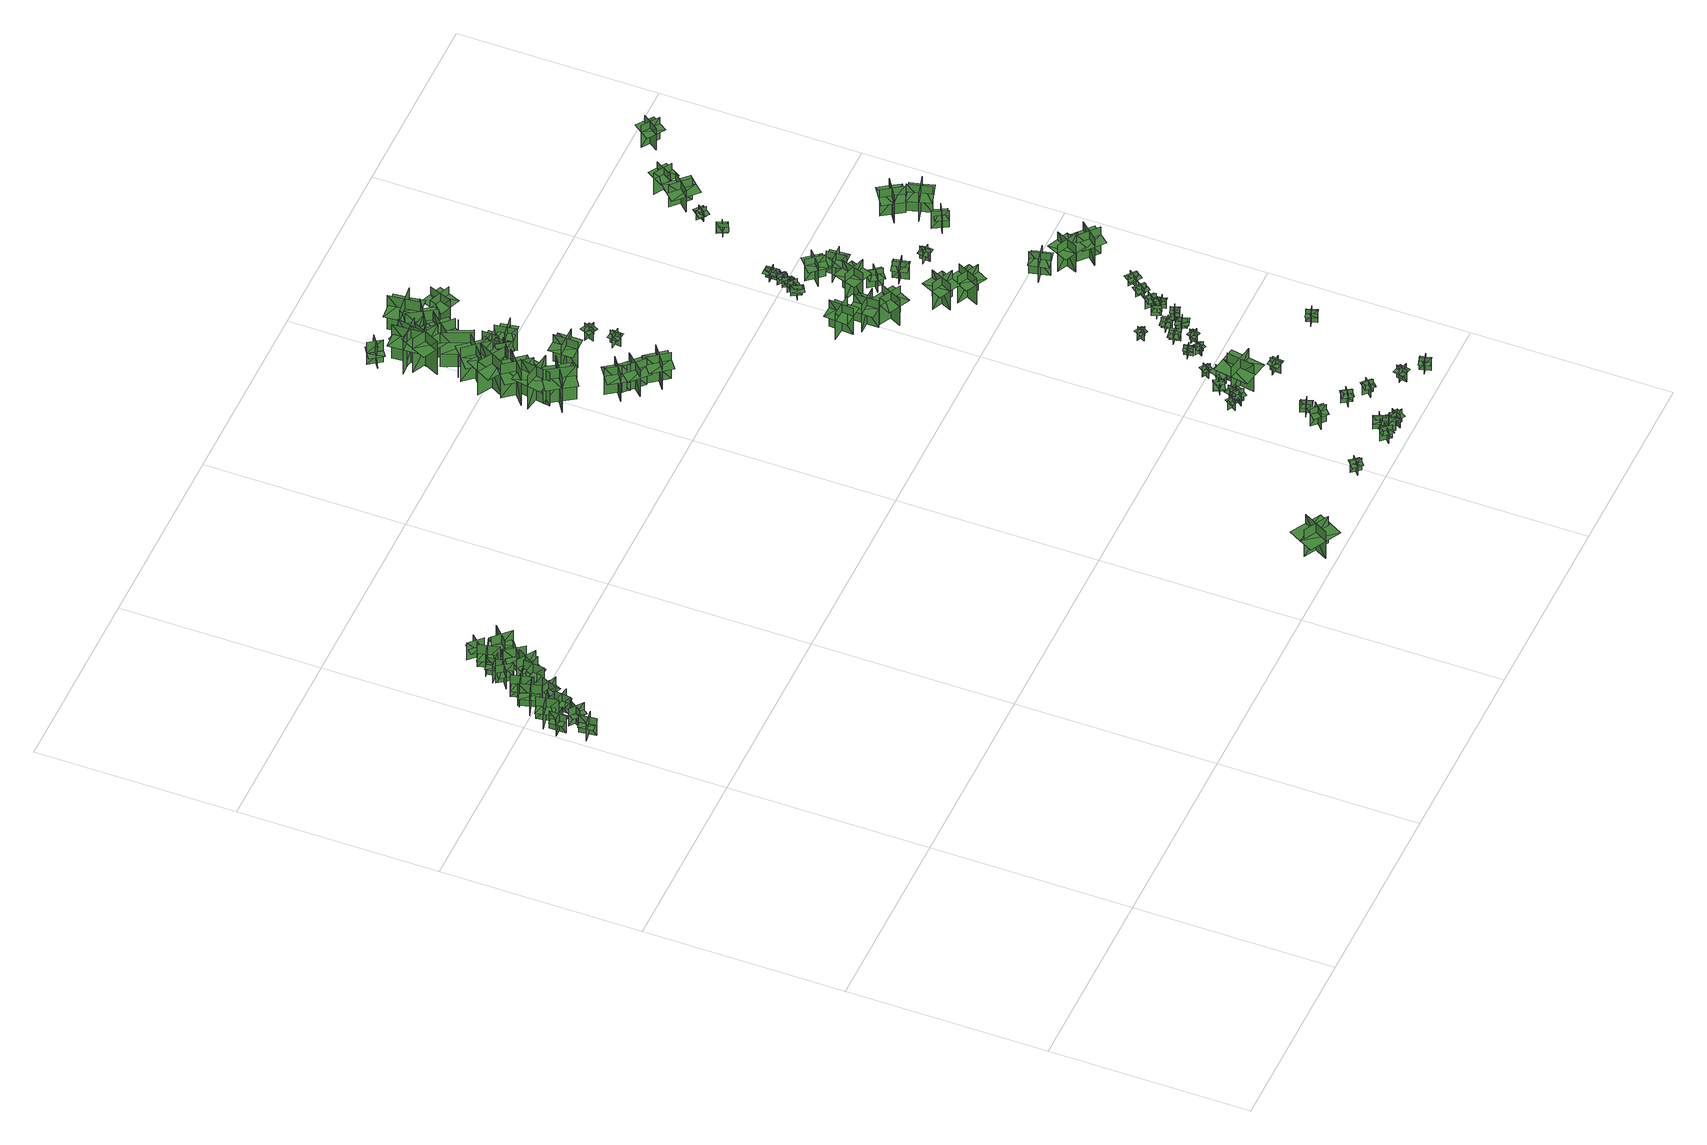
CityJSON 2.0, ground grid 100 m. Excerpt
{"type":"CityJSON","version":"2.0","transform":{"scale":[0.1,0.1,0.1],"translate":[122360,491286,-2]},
"CityObjects":{
"tree1":{"type":"SolitaryVegetationObject","geometry":[{"type":"MultiSurface","lod":"1","boundaries":[[[0,1,2]],[[0,2,3]],[[4,5,6]],[[4,6,7]],[[8,9,10]],[[8,10,11]],[[8,12,13]],[[8,13,9]]]}]},
"tree2":{"type":"SolitaryVegetationObject","geometry":[{"type":"MultiSurface","lod":"1","boundaries":[[[14,15,16]],[[14,16,17]],[[18,19,20]],[[18,20,21]],[[22,23,24]],[[22,24,25]],[[22,26,27]],[[22,27,23]]]}]},
"tree3":{"type":"SolitaryVegetationObject","geometry":[{"type":"MultiSurface","lod":"1","boundaries":[[[28,29,30]],[[28,30,31]],[[32,33,34]],[[32,34,35]],[[36,37,38]],[[36,38,39]],[[36,40,41]],[[36,41,37]]]}]},
"tree4":{"type":"SolitaryVegetationObject","geometry":[{"type":"MultiSurface","lod":"1","boundaries":[[[42,43,44]],[[42,44,45]],[[46,47,48]],[[46,48,49]],[[50,51,52]],[[50,52,53]],[[50,54,55]],[[50,55,51]]]}]},
"tree5":{"type":"SolitaryVegetationObject","geometry":[{"type":"MultiSurface","lod":"1","boundaries":[[[56,57,58]],[[56,58,59]],[[60,61,62]],[[60,62,63]],[[64,65,66]],[[64,66,67]],[[64,68,69]],[[64,69,65]]]}]},
"tree6":{"type":"SolitaryVegetationObject","geometry":[{"type":"MultiSurface","lod":"1","boundaries":[[[70,71,72]],[[70,72,73]],[[74,75,76]],[[74,76,77]],[[78,79,80]],[[78,80,81]],[[78,82,83]],[[78,83,79]]]}]},
"tree7":{"type":"SolitaryVegetationObject","geometry":[{"type":"MultiSurface","lod":"1","boundaries":[[[84,85,86]],[[84,86,87]],[[88,89,90]],[[88,90,91]],[[92,93,94]],[[92,94,95]],[[92,96,97]],[[92,97,93]]]}]},
"tree8":{"type":"SolitaryVegetationObject","geometry":[{"type":"MultiSurface","lod":"1","boundaries":[[[98,99,100]],[[98,100,101]],[[102,103,104]],[[102,104,105]],[[106,107,108]],[[106,108,109]],[[106,110,111]],[[106,111,107]]]}]},
"tree9":{"type":"SolitaryVegetationObject","geometry":[{"type":"MultiSurface","lod":"1","boundaries":[[[112,113,114]],[[112,114,115]],[[116,117,118]],[[116,118,119]],[[120,121,122]],[[120,122,123]],[[120,124,125]],[[120,125,121]]]}]},
"tree10":{"type":"SolitaryVegetationObject","geometry":[{"type":"MultiSurface","lod":"1","boundaries":[[[126,127,128]],[[126,128,129]],[[130,131,132]],[[130,132,133]],[[134,135,136]],[[134,136,137]],[[134,138,139]],[[134,139,135]]]}]},
"tree11":{"type":"SolitaryVegetationObject","geometry":[{"type":"MultiSurface","lod":"1","boundaries":[[[140,141,142]],[[140,142,143]],[[144,145,146]],[[144,146,147]],[[148,149,150]],[[148,150,151]],[[148,152,153]],[[148,153,149]]]}]},
"tree12":{"type":"SolitaryVegetationObject","geometry":[{"type":"MultiSurface","lod":"1","boundaries":[[[154,155,156]],[[154,156,157]],[[158,159,160]],[[158,160,161]],[[162,163,164]],[[162,164,165]],[[162,166,167]],[[162,167,163]]]}]},
"tree13":{"type":"SolitaryVegetationObject","geometry":[{"type":"MultiSurface","lod":"1","boundaries":[[[168,169,170]],[[168,170,171]],[[172,173,174]],[[172,174,175]],[[176,177,178]],[[176,178,179]],[[176,180,181]],[[176,181,177]]]}]},
"tree14":{"type":"SolitaryVegetationObject","geometry":[{"type":"MultiSurface","lod":"1","boundaries":[[[182,183,184]],[[182,184,185]],[[186,187,188]],[[186,188,189]],[[190,191,192]],[[190,192,193]],[[190,194,195]],[[190,195,191]]]}]},
"tree15":{"type":"SolitaryVegetationObject","geometry":[{"type":"MultiSurface","lod":"1","boundaries":[[[196,197,198]],[[196,198,199]],[[200,201,202]],[[200,202,203]],[[204,205,206]],[[204,206,207]],[[204,208,209]],[[204,209,205]]]}]},
"tree16":{"type":"SolitaryVegetationObject","geometry":[{"type":"MultiSurface","lod":"1","boundaries":[[[210,211,212]],[[210,212,213]],[[214,215,216]],[[214,216,217]],[[218,219,220]],[[218,220,221]],[[218,222,223]],[[218,223,219]]]}]},
"tree17":{"type":"SolitaryVegetationObject","geometry":[{"type":"MultiSurface","lod":"1","boundaries":[[[224,225,226]],[[224,226,227]],[[228,229,230]],[[228,230,231]],[[232,233,234]],[[232,234,235]],[[232,235,236]],[[232,236,237]]]}]},
"tree18":{"type":"SolitaryVegetationObject","geometry":[{"type":"MultiSurface","lod":"1","boundaries":[[[238,239,240]],[[238,240,241]],[[242,243,244]],[[242,244,245]],[[246,247,248]],[[246,248,249]],[[246,249,250]],[[246,250,251]]]}]},
"tree19":{"type":"SolitaryVegetationObject","geometry":[{"type":"MultiSurface","lod":"1","boundaries":[[[252,253,254]],[[252,254,255]],[[256,257,258]],[[256,258,259]],[[260,261,262]],[[260,262,263]],[[260,263,264]],[[260,264,265]]]}]},
"tree20":{"type":"SolitaryVegetationObject","geometry":[{"type":"MultiSurface","lod":"1","boundaries":[[[266,267,268]],[[266,268,269]],[[270,271,272]],[[270,272,273]],[[274,275,276]],[[274,276,277]],[[274,277,278]],[[274,278,279]]]}]},
"tree21":{"type":"SolitaryVegetationObject","geometry":[{"type":"MultiSurface","lod":"1","boundaries":[[[280,281,282]],[[280,282,283]],[[284,285,286]],[[284,286,287]],[[288,289,290]],[[288,290,291]],[[288,291,292]],[[288,292,293]]]}]},
"tree22":{"type":"SolitaryVegetationObject","geometry":[{"type":"MultiSurface","lod":"1","boundaries":[[[294,295,296]],[[294,296,297]],[[298,299,300]],[[298,300,301]],[[302,303,304]],[[302,304,305]],[[302,305,306]],[[302,306,307]]]}]},
"tree23":{"type":"SolitaryVegetationObject","geometry":[{"type":"MultiSurface","lod":"1","boundaries":[[[308,309,310]],[[308,310,311]],[[312,313,314]],[[312,314,315]],[[316,317,318]],[[316,318,319]],[[316,319,320]],[[316,320,321]]]}]},
"tree24":{"type":"SolitaryVegetationObject","geometry":[{"type":"MultiSurface","lod":"1","boundaries":[[[322,323,324]],[[322,324,325]],[[326,327,328]],[[326,328,329]],[[330,331,332]],[[330,332,333]],[[330,333,334]],[[330,334,335]]]}]},
"tree25":{"type":"SolitaryVegetationObject","geometry":[{"type":"MultiSurface","lod":"1","boundaries":[[[336,337,338]],[[336,338,339]],[[340,341,342]],[[340,342,343]],[[344,345,346]],[[344,346,347]],[[344,347,348]],[[344,348,349]]]}]},
"tree26":{"type":"SolitaryVegetationObject","geometry":[{"type":"MultiSurface","lod":"1","boundaries":[[[350,351,352]],[[350,352,353]],[[354,355,356]],[[354,356,357]],[[358,359,360]],[[358,360,361]],[[358,361,362]],[[358,362,363]]]}]},
"tree27":{"type":"SolitaryVegetationObject","geometry":[{"type":"MultiSurface","lod":"1","boundaries":[[[364,365,366]],[[364,366,367]],[[368,369,370]],[[368,370,371]],[[372,373,374]],[[372,374,375]],[[372,375,376]],[[372,376,377]]]}]},
"tree28":{"type":"SolitaryVegetationObject","geometry":[{"type":"MultiSurface","lod":"1","boundaries":[[[378,379,380]],[[378,380,381]],[[382,383,384]],[[382,384,385]],[[386,387,383]],[[386,383,382]],[[388,389,379]],[[388,379,378]],[[378,379,390]],[[378,390,391]],[[378,392,393]],[[378,393,379]]]}]},
"tree29":{"type":"SolitaryVegetationObject","geometry":[{"type":"MultiSurface","lod":"1","boundaries":[[[394,395,396]],[[394,396,397]],[[398,399,400]],[[398,400,401]],[[402,403,404]],[[402,404,405]],[[402,405,406]],[[402,406,407]]]}]},
"tree30":{"type":"SolitaryVegetationObject","geometry":[{"type":"MultiSurface","lod":"1","boundaries":[[[408,409,410]],[[408,410,411]],[[412,413,414]],[[412,414,415]],[[416,417,418]],[[416,418,419]],[[416,419,420]],[[416,420,421]]]}]},
"tree31":{"type":"SolitaryVegetationObject","geometry":[{"type":"MultiSurface","lod":"1","boundaries":[[[422,423,424]],[[422,424,425]],[[426,427,428]],[[426,428,429]],[[430,431,432]],[[430,432,433]],[[430,433,434]],[[430,434,435]]]}]},
"tree32":{"type":"SolitaryVegetationObject","geometry":[{"type":"MultiSurface","lod":"1","boundaries":[[[436,437,438]],[[436,438,439]],[[440,441,442]],[[440,442,443]],[[444,445,446]],[[444,446,447]],[[444,447,448]],[[444,448,449]]]}]},
"tree33":{"type":"SolitaryVegetationObject","geometry":[{"type":"MultiSurface","lod":"1","boundaries":[[[450,451,452]],[[450,452,453]],[[454,455,456]],[[454,456,457]],[[458,459,460]],[[458,460,461]],[[458,461,462]],[[458,462,463]]]}]},
"tree34":{"type":"SolitaryVegetationObject","geometry":[{"type":"MultiSurface","lod":"1","boundaries":[[[464,465,466]],[[464,466,467]],[[468,469,470]],[[468,470,471]],[[472,473,474]],[[472,474,475]],[[472,475,476]],[[472,476,477]]]}]},
"tree35":{"type":"SolitaryVegetationObject","geometry":[{"type":"MultiSurface","lod":"1","boundaries":[[[478,479,480]],[[478,480,481]],[[482,483,484]],[[482,484,485]],[[486,487,488]],[[486,488,489]],[[486,489,490]],[[486,490,491]]]}]},
"tree36":{"type":"SolitaryVegetationObject","geometry":[{"type":"MultiSurface","lod":"1","boundaries":[[[492,493,494]],[[492,494,495]],[[496,497,498]],[[496,498,499]],[[500,501,502]],[[500,502,503]],[[500,503,504]],[[500,504,505]]]}]},
"tree37":{"type":"SolitaryVegetationObject","geometry":[{"type":"MultiSurface","lod":"1","boundaries":[[[506,507,508]],[[506,508,509]],[[510,511,512]],[[510,512,513]],[[514,515,516]],[[514,516,517]],[[514,517,518]],[[514,518,519]]]}]},
"tree38":{"type":"SolitaryVegetationObject","geometry":[{"type":"MultiSurface","lod":"1","boundaries":[[[520,521,522]],[[520,522,523]],[[524,525,526]],[[524,526,527]],[[528,529,530]],[[528,530,531]],[[528,532,533]],[[528,533,529]]]}]},
"tree39":{"type":"SolitaryVegetationObject","geometry":[{"type":"MultiSurface","lod":"1","boundaries":[[[534,535,536]],[[534,536,537]],[[538,539,540]],[[538,540,541]],[[542,543,544]],[[542,544,545]],[[542,545,546]],[[542,546,547]]]}]},
"tree40":{"type":"SolitaryVegetationObject","geometry":[{"type":"MultiSurface","lod":"1","boundaries":[[[548,549,550]],[[548,550,551]],[[552,553,554]],[[552,554,555]],[[556,557,558]],[[556,558,559]],[[556,559,560]],[[556,560,561]]]}]},
"tree41":{"type":"SolitaryVegetationObject","geometry":[{"type":"MultiSurface","lod":"1","boundaries":[[[562,563,564]],[[562,564,565]],[[566,567,568]],[[566,568,569]],[[570,571,572]],[[570,572,573]],[[570,573,574]],[[570,574,575]]]}]},
"tree42":{"type":"SolitaryVegetationObject","geometry":[{"type":"MultiSurface","lod":"1","boundaries":[[[576,577,578]],[[576,578,579]],[[580,581,582]],[[580,582,583]],[[584,585,586]],[[584,586,587]],[[584,588,589]],[[584,589,585]]]}]},
"tree43":{"type":"SolitaryVegetationObject","geometry":[{"type":"MultiSurface","lod":"1","boundaries":[[[590,591,592]],[[590,592,593]],[[594,595,596]],[[594,596,597]],[[598,599,600]],[[598,600,601]],[[598,601,602]],[[598,602,603]]]}]},
"tree44":{"type":"SolitaryVegetationObject","geometry":[{"type":"MultiSurface","lod":"1","boundaries":[[[604,605,606]],[[604,606,607]],[[608,609,610]],[[608,610,611]],[[612,613,614]],[[612,614,615]],[[612,615,616]],[[612,616,617]]]}]},
"tree45":{"type":"SolitaryVegetationObject","geometry":[{"type":"MultiSurface","lod":"1","boundaries":[[[618,619,620]],[[618,620,621]],[[622,623,624]],[[622,624,625]],[[626,627,628]],[[626,628,629]],[[626,630,631]],[[626,631,627]]]}]},
"tree46":{"type":"SolitaryVegetationObject","geometry":[{"type":"MultiSurface","lod":"1","boundaries":[[[632,633,634]],[[632,634,635]],[[636,637,638]],[[636,638,639]],[[640,641,642]],[[640,642,643]],[[640,643,644]],[[640,644,645]]]}]},
"tree47":{"type":"SolitaryVegetationObject","geometry":[{"type":"MultiSurface","lod":"1","boundaries":[[[646,647,648]],[[646,648,649]],[[650,651,652]],[[650,652,653]],[[654,655,656]],[[654,656,657]],[[654,657,658]],[[654,658,659]]]}]},
"tree48":{"type":"SolitaryVegetationObject","geometry":[{"type":"MultiSurface","lod":"1","boundaries":[[[660,661,662]],[[660,662,663]],[[664,665,666]],[[664,666,667]],[[668,669,670]],[[668,670,671]],[[668,671,672]],[[668,672,673]]]}]},
"tree49":{"type":"SolitaryVegetationObject","geometry":[{"type":"MultiSurface","lod":"1","boundaries":[[[674,675,676]],[[674,676,677]],[[678,679,680]],[[678,680,681]],[[682,683,684]],[[682,684,685]],[[682,685,686]],[[682,686,687]]]}]},
"tree50":{"type":"SolitaryVegetationObject","geometry":[{"type":"MultiSurface","lod":"1","boundaries":[[[688,689,690]],[[688,690,691]],[[692,693,694]],[[692,694,695]],[[696,697,698]],[[696,698,699]],[[696,699,700]],[[696,700,701]]]}]},
"tree51":{"type":"SolitaryVegetationObject","geometry":[{"type":"MultiSurface","lod":"1","boundaries":[[[702,703,704]],[[702,704,705]],[[706,707,708]],[[706,708,709]],[[710,711,712]],[[710,712,713]],[[710,713,714]],[[710,714,715]]]}]},
"tree52":{"type":"SolitaryVegetationObject","geometry":[{"type":"MultiSurface","lod":"1","boundaries":[[[716,717,718]],[[716,718,719]],[[720,721,722]],[[720,722,723]],[[724,725,726]],[[724,726,727]],[[724,727,728]],[[724,728,729]]]}]},
"tree53":{"type":"SolitaryVegetationObject","geometry":[{"type":"MultiSurface","lod":"1","boundaries":[[[730,731,732]],[[730,732,733]],[[734,735,736]],[[734,736,737]],[[738,739,740]],[[738,740,741]],[[738,741,742]],[[738,742,743]]]}]},
"tree54":{"type":"SolitaryVegetationObject","geometry":[{"type":"MultiSurface","lod":"1","boundaries":[[[744,745,746]],[[744,746,747]],[[748,749,750]],[[748,750,751]],[[752,753,754]],[[752,754,755]],[[752,755,756]],[[752,756,757]]]}]},
"tree55":{"type":"SolitaryVegetationObject","geometry":[{"type":"MultiSurface","lod":"1","boundaries":[[[758,759,760]],[[758,760,761]],[[762,763,764]],[[762,764,765]],[[766,767,768]],[[766,768,769]],[[766,769,770]],[[766,770,771]]]}]},
"tree56":{"type":"SolitaryVegetationObject","geometry":[{"type":"MultiSurface","lod":"1","boundaries":[[[772,773,774]],[[772,774,775]],[[776,777,778]],[[776,778,779]],[[780,781,782]],[[780,782,783]],[[780,783,784]],[[780,784,785]]]}]},
"tree57":{"type":"SolitaryVegetationObject","geometry":[{"type":"MultiSurface","lod":"1","boundaries":[[[786,787,788]],[[786,788,789]],[[790,791,792]],[[790,792,793]],[[794,795,796]],[[794,796,797]],[[794,797,798]],[[794,798,799]]]}]},
"tree58":{"type":"SolitaryVegetationObject","geometry":[{"type":"MultiSurface","lod":"1","boundaries":[[[800,801,802]],[[800,802,803]],[[804,805,806]],[[804,806,807]],[[808,809,810]],[[808,810,811]],[[808,811,812]],[[808,812,813]]]}]},
"tree59":{"type":"SolitaryVegetationObject","geometry":[{"type":"MultiSurface","lod":"1","boundaries":[[[814,815,816]],[[814,816,817]],[[818,819,820]],[[818,820,821]],[[822,823,824]],[[822,824,825]],[[822,825,826]],[[822,826,827]]]}]},
"tree60":{"type":"SolitaryVegetationObject","geometry":[{"type":"MultiSurface","lod":"1","boundaries":[[[828,829,830]],[[828,830,831]],[[832,833,834]],[[832,834,835]],[[836,837,838]],[[836,838,839]],[[836,839,840]],[[836,840,841]]]}]},
"tree61":{"type":"SolitaryVegetationObject","geometry":[{"type":"MultiSurface","lod":"1","boundaries":[[[842,843,844]],[[842,844,845]],[[846,847,848]],[[846,848,849]],[[850,851,852]],[[850,852,853]],[[850,853,854]],[[850,854,855]]]}]},
"tree62":{"type":"SolitaryVegetationObject","geometry":[{"type":"MultiSurface","lod":"1","boundaries":[[[856,857,858]],[[856,858,859]],[[860,861,862]],[[860,862,863]],[[864,865,866]],[[864,866,867]],[[864,867,868]],[[864,868,869]]]}]},
"tree63":{"type":"SolitaryVegetationObject","geometry":[{"type":"MultiSurface","lod":"1","boundaries":[[[870,871,872]],[[870,872,873]],[[874,875,876]],[[874,876,877]],[[878,879,880]],[[878,880,881]],[[878,881,882]],[[878,882,883]]]}]},
"tree64":{"type":"SolitaryVegetationObject","geometry":[{"type":"MultiSurface","lod":"1","boundaries":[[[884,885,886]],[[884,886,887]],[[888,889,890]],[[888,890,891]],[[892,893,894]],[[892,894,895]],[[892,895,896]],[[892,896,897]]]}]},
"tree65":{"type":"SolitaryVegetationObject","geometry":[{"type":"MultiSurface","lod":"1","boundaries":[[[898,899,900]],[[898,900,901]],[[902,903,904]],[[902,904,905]],[[906,907,908]],[[906,908,909]],[[906,909,910]],[[906,910,911]]]}]},
"tree66":{"type":"SolitaryVegetationObject","geometry":[{"type":"MultiSurface","lod":"1","boundaries":[[[912,913,914]],[[912,914,915]],[[916,917,918]],[[916,918,919]],[[920,921,922]],[[920,922,923]],[[920,923,924]],[[920,924,925]]]}]},
"tree67":{"type":"SolitaryVegetationObject","geometry":[{"type":"MultiSurface","lod":"1","boundaries":[[[926,927,928]],[[926,928,929]],[[930,931,932]],[[930,932,933]],[[934,935,936]],[[934,936,937]],[[934,937,938]],[[934,938,939]]]}]},
"tree68":{"type":"SolitaryVegetationObject","geometry":[{"type":"MultiSurface","lod":"1","boundaries":[[[940,941,942]],[[940,942,943]],[[944,945,946]],[[944,946,947]],[[948,949,950]],[[948,950,951]],[[948,951,952]],[[948,952,953]]]}]},
"tree69":{"type":"SolitaryVegetationObject","geometry":[{"type":"MultiSurface","lod":"1","boundaries":[[[954,955,956]],[[954,956,957]],[[958,959,960]],[[958,960,961]],[[962,963,964]],[[962,964,965]],[[962,965,966]],[[962,966,967]]]}]},
"tree70":{"type":"SolitaryVegetationObject","geometry":[{"type":"MultiSurface","lod":"1","boundaries":[[[968,969,970]],[[968,970,971]],[[972,973,974]],[[972,974,975]],[[976,977,978]],[[976,978,979]],[[976,979,980]],[[976,980,981]]]}]},
"tree71":{"type":"SolitaryVegetationObject","geometry":[{"type":"MultiSurface","lod":"1","boundaries":[[[982,983,984]],[[982,984,985]],[[986,987,988]],[[986,988,989]],[[990,991,992]],[[990,992,993]],[[990,993,994]],[[990,994,995]]]}]},
"tree72":{"type":"SolitaryVegetationObject","geometry":[{"type":"MultiSurface","lod":"1","boundaries":[[[996,997,998]],[[996,998,999]],[[1000,1001,1002]],[[1000,1002,1003]],[[1004,1005,1006]],[[1004,1006,1007]],[[1004,1007,1008]],[[1004,1008,1009]]]}]},
"tree73":{"type":"SolitaryVegetationObject","geometry":[{"type":"MultiSurface","lod":"1","boundaries":[[[1010,1011,1012]],[[1010,1012,1013]],[[1014,1015,1016]],[[1014,1016,1017]],[[1018,1019,1020]],[[1018,1020,1021]],[[1018,1021,1022]],[[1018,1022,1023]]]}]},
"tree74":{"type":"SolitaryVegetationObject","geometry":[{"type":"MultiSurface","lod":"1","boundaries":[[[1024,1025,1026]],[[1024,1026,1027]],[[1028,1029,1030]],[[1028,1030,1031]],[[1032,1033,1034]],[[1032,1034,1035]],[[1032,1035,1036]],[[1032,1036,1037]]]}]},
"tree75":{"type":"SolitaryVegetationObject","geometry":[{"type":"MultiSurface","lod":"1","boundaries":[[[1038,1039,1040]],[[1038,1040,1041]],[[1042,1043,1044]],[[1042,1044,1045]],[[1046,1047,1048]],[[1046,1048,1049]],[[1046,1050,1051]],[[1046,1051,1047]]]}]},
"tree76":{"type":"SolitaryVegetationObject","geometry":[{"type":"MultiSurface","lod":"1","boundaries":[[[1052,1053,1054]],[[1052,1054,1055]],[[1056,1057,1058]],[[1056,1058,1059]],[[1060,1061,1062]],[[1060,1062,1063]],[[1060,1063,1064]],[[1060,1064,1065]]]}]},
"tree77":{"type":"SolitaryVegetationObject","geometry":[{"type":"MultiSurface","lod":"1","boundaries":[[[1066,1067,1068]],[[1066,1068,1069]],[[1070,1071,1072]],[[1070,1072,1073]],[[1074,1075,1076]],[[1074,1076,1077]],[[1074,1077,1078]],[[1074,1078,1079]]]}]},
"tree78":{"type":"SolitaryVegetationObject","geometry":[{"type":"MultiSurface","lod":"1","boundaries":[[[1080,1081,1082]],[[1080,1082,1083]],[[1084,1085,1086]],[[1084,1086,1087]],[[1088,1089,1090]],[[1088,1090,1091]],[[1088,1092,1093]],[[1088,1093,1089]]]}]},
"tree79":{"type":"SolitaryVegetationObject","geometry":[{"type":"MultiSurface","lod":"1","boundaries":[[[1094,1095,1096]],[[1094,1096,1097]],[[1098,1099,1100]],[[1098,1100,1101]],[[1102,1103,1104]],[[1102,1104,1105]],[[1102,1105,1106]],[[1102,1106,1107]]]}]},
"tree80":{"type":"SolitaryVegetationObject","geometry":[{"type":"MultiSurface","lod":"1","boundaries":[[[1108,1109,1110]],[[1108,1110,1111]],[[1112,1113,1114]],[[1112,1114,1115]],[[1116,1117,1118]],[[1116,1118,1119]],[[1116,1119,1120]],[[1116,1120,1121]]]}]},
"tree81":{"type":"SolitaryVegetationObject","geometry":[{"type":"MultiSurface","lod":"1","boundaries":[[[1122,1123,1124]],[[1122,1124,1125]],[[1126,1127,1128]],[[1126,1128,1129]],[[1130,1131,1132]],[[1130,1132,1133]],[[1130,1133,1134]],[[1130,1134,1135]]]}]},
"tree82":{"type":"SolitaryVegetationObject","geometry":[{"type":"MultiSurface","lod":"1","boundaries":[[[1136,1137,1138]],[[1136,1138,1139]],[[1140,1141,1142]],[[1140,1142,1143]],[[1144,1145,1146]],[[1144,1146,1147]],[[1144,1147,1148]],[[1144,1148,1149]]]}]},
"tree83":{"type":"SolitaryVegetationObject","geometry":[{"type":"MultiSurface","lod":"1","boundaries":[[[1150,1151,1152]],[[1150,1152,1153]],[[1154,1155,1156]],[[1154,1156,1157]],[[1158,1159,1160]],[[1158,1160,1161]],[[1158,1161,1162]],[[1158,1162,1163]]]}]},
"tree84":{"type":"SolitaryVegetationObject","geometry":[{"type":"MultiSurface","lod":"1","boundaries":[[[1164,1165,1166]],[[1164,1166,1167]],[[1168,1169,1170]],[[1168,1170,1171]],[[1172,1173,1174]],[[1172,1174,1175]],[[1172,1175,1176]],[[1172,1176,1177]]]}]},
"tree85":{"type":"SolitaryVegetationObject","geometry":[{"type":"MultiSurface","lod":"1","boundaries":[[[1178,1179,1180]],[[1178,1180,1181]],[[1182,1183,1184]],[[1182,1184,1185]],[[1186,1187,1188]],[[1186,1188,1189]],[[1186,1189,1190]],[[1186,1190,1191]]]}]},
"tree86":{"type":"SolitaryVegetationObject","geometry":[{"type":"MultiSurface","lod":"1","boundaries":[[[1192,1193,1194]],[[1192,1194,1195]],[[1196,1197,1198]],[[1196,1198,1199]],[[1200,1201,1202]],[[1200,1202,1203]],[[1200,1203,1204]],[[1200,1204,1205]]]}]},
"tree87":{"type":"SolitaryVegetationObject","geometry":[{"type":"MultiSurface","lod":"1","boundaries":[[[1206,1207,1208]],[[1206,1208,1209]],[[1210,1211,1212]],[[1210,1212,1213]],[[1214,1215,1216]],[[1214,1216,1217]],[[1214,1217,1218]],[[1214,1218,1219]]]}]},
"tree88":{"type":"SolitaryVegetationObject","geometry":[{"type":"MultiSurface","lod":"1","boundaries":[[[1220,1221,1222]],[[1220,1222,1223]],[[1224,1225,1226]],[[1224,1226,1227]],[[1228,1229,1230]],[[1228,1230,1231]],[[1228,1231,1232]],[[1228,1232,1233]]]}]},
"tree89":{"type":"SolitaryVegetationObject","geometry":[{"type":"MultiSurface","lod":"1","boundaries":[[[1234,1235,1236]],[[1234,1236,1237]],[[1238,1239,1240]],[[1238,1240,1241]],[[1242,1243,1244]],[[1242,1244,1245]],[[1242,1245,1246]],[[1242,1246,1247]]]}]},
"tree90":{"type":"SolitaryVegetationObject","geometry":[{"type":"MultiSurface","lod":"1","boundaries":[[[1248,1249,1250]],[[1248,1250,1251]],[[1252,1253,1254]],[[1252,1254,1255]],[[1256,1257,1258]],[[1256,1258,1259]],[[1256,1259,1260]],[[1256,1260,1261]]]}]},
"tree91":{"type":"SolitaryVegetationObject","geometry":[{"type":"MultiSurface","lod":"1","boundaries":[[[1262,1263,1264]],[[1262,1264,1265]],[[1266,1267,1268]],[[1266,1268,1269]],[[1270,1271,1272]],[[1270,1272,1273]],[[1270,1273,1274]],[[1270,1274,1275]]]}]},
"tree92":{"type":"SolitaryVegetationObject","geometry":[{"type":"MultiSurface","lod":"1","boundaries":[[[1276,1277,1278]],[[1276,1278,1279]],[[1280,1281,1282]],[[1280,1282,1283]],[[1284,1285,1286]],[[1284,1286,1287]],[[1284,1287,1288]],[[1284,1288,1289]]]}]},
"tree93":{"type":"SolitaryVegetationObject","geometry":[{"type":"MultiSurface","lod":"1","boundaries":[[[1290,1291,1292]],[[1290,1292,1293]],[[1294,1295,1296]],[[1294,1296,1297]],[[1298,1299,1300]],[[1298,1300,1301]],[[1298,1301,1302]],[[1298,1302,1303]]]}]},
"tree94":{"type":"SolitaryVegetationObject","geometry":[{"type":"MultiSurface","lod":"1","boundaries":[[[1304,1305,1306]],[[1304,1306,1307]],[[1308,1309,1310]],[[1308,1310,1311]],[[1312,1313,1314]],[[1312,1314,1315]],[[1312,1315,1316]],[[1312,1316,1317]]]}]},
"tree95":{"type":"SolitaryVegetationObject","geometry":[{"type":"MultiSurface","lod":"1","boundaries":[[[1318,1319,1320]],[[1318,1320,1321]],[[1322,1323,1324]],[[1322,1324,1325]],[[1326,1327,1328]],[[1326,1328,1329]],[[1326,1330,1331]],[[1326,1331,1327]]]}]},
"tree96":{"type":"SolitaryVegetationObject","geometry":[{"type":"MultiSurface","lod":"1","boundaries":[[[1332,1333,1334]],[[1332,1334,1335]],[[1336,1337,1338]],[[1336,1338,1339]],[[1340,1341,1342]],[[1340,1342,1343]],[[1340,1343,1344]],[[1340,1344,1345]]]}]},
"tree97":{"type":"SolitaryVegetationObject","geometry":[{"type":"MultiSurface","lod":"1","boundaries":[[[1346,1347,1348]],[[1346,1348,1349]],[[1350,1351,1352]],[[1350,1352,1353]],[[1354,1355,1356]],[[1354,1356,1357]],[[1354,1357,1358]],[[1354,1358,1359]]]}]},
"tree98":{"type":"SolitaryVegetationObject","geometry":[{"type":"MultiSurface","lod":"1","boundaries":[[[1360,1361,1362]],[[1360,1362,1363]],[[1364,1365,1366]],[[1364,1366,1367]],[[1368,1369,1370]],[[1368,1370,1371]],[[1368,1371,1372]],[[1368,1372,1373]]]}]},
"tree99":{"type":"SolitaryVegetationObject","geometry":[{"type":"MultiSurface","lod":"1","boundaries":[[[1374,1375,1376]],[[1374,1376,1377]],[[1378,1379,1380]],[[1378,1380,1381]],[[1382,1383,1384]],[[1382,1384,1385]],[[1382,1385,1386]],[[1382,1386,1387]]]}]},
"tree100":{"type":"SolitaryVegetationObject","geometry":[{"type":"MultiSurface","lod":"1","boundaries":[[[1388,1389,1390]],[[1388,1390,1391]],[[1392,1393,1394]],[[1392,1394,1395]],[[1396,1397,1398]],[[1396,1398,1399]],[[1396,1399,1400]],[[1396,1400,1401]]]}]}
},
"vertices":[
[80,2675,12],[68,2759,12],[68,2759,121],[80,2675,121],[111,2718,12],[111,2718,121],[28,2705,121],[28,2705,12],[76,2680,79],[65,2753,79],[32,2748,79],[42,2675,79],[111,2685,79],[100,2758,79],
[7,2844,10],[91,2847,10],[91,2847,119],[7,2844,119],[45,2809,10],[45,2809,119],[43,2893,119],[43,2893,10],[12,2848,77],[85,2850,77],[84,2884,77],[11,2882,77],[13,2813,77],[86,2815,77],
[133,2938,9],[27,2915,9],[27,2915,150],[133,2938,150],[76,2974,9],[76,2974,150],[98,2868,150],[98,2868,9],[127,2932,96],[35,2913,96],[44,2870,96],[136,2889,96],[118,2977,96],[25,2957,96],
[90,2817,8],[157,2767,8],[157,2767,117],[90,2817,117],[98,2765,8],[98,2765,117],[148,2832,117],[148,2832,8],[96,2817,75],[155,2772,75],[175,2800,75],[117,2844,75],[75,2789,75],[133,2744,75],
[204,2877,10],[121,2890,10],[121,2890,119],[204,2877,119],[173,2919,10],[173,2919,119],[160,2836,119],[160,2836,10],[199,2874,77],[126,2886,77],[121,2852,77],[193,2841,77],[204,2909,77],[132,2921,77],
[151,2975,14],[119,3079,14],[119,3079,154],[151,2975,154],[182,3036,14],[182,3036,154],[79,3004,154],[79,3004,14],[145,2981,100],[117,3071,100],[75,3058,100],[103,2968,100],[188,2994,100],[160,3084,100],
[219,3100,11],[115,3071,11],[115,3071,151],[219,3100,151],[160,3133,11],[160,3133,151],[189,3029,151],[189,3029,11],[214,3094,98],[123,3069,98],[134,3026,98],[225,3052,98],[201,3138,98],[110,3113,98],
[230,3003,10],[197,2926,10],[197,2926,119],[230,3003,119],[181,2983,10],[181,2983,119],[258,2950,119],[258,2950,10],[231,2997,77],[202,2929,77],[233,2916,77],[262,2984,77],[198,3011,77],[169,2943,77],
[317,3064,10],[209,3076,10],[209,3076,150],[317,3064,150],[274,3116,10],[274,3116,150],[262,3009,150],[262,3009,10],[310,3060,96],[216,3071,96],[211,3027,96],[305,3016,96],[315,3105,96],[221,3116,96],
[267,3220,11],[199,3171,11],[199,3171,120],[267,3220,120],[215,3228,11],[215,3228,120],[264,3160,120],[264,3160,11],[265,3214,78],[205,3171,78],[225,3143,78],[285,3187,78],[244,3243,78],[184,3200,78],
[262,3209,13],[250,3293,13],[250,3293,122],[262,3209,122],[293,3252,13],[293,3252,122],[210,3240,122],[210,3240,13],[258,3214,80],[247,3287,80],[214,3282,80],[224,3209,80],[293,3219,80],[283,3292,80],
[327,3160,10],[268,3069,10],[268,3069,150],[327,3160,150],[261,3145,10],[261,3145,150],[352,3087,150],[352,3087,10],[327,3152,96],[276,3072,96],[313,3049,96],[364,3128,96],[289,3177,96],[237,3097,96],
[340,3315,11],[236,3287,11],[236,3287,151],[340,3315,151],[281,3348,11],[281,3348,151],[309,3244,151],[309,3244,11],[335,3309,97],[244,3284,97],[255,3242,97],[346,3267,97],[323,3353,97],[232,3328,97],
[361,3139,10],[295,3225,10],[295,3225,150],[361,3139,150],[369,3206,10],[369,3206,150],[283,3140,150],[283,3140,10],[353,3142,96],[296,3216,96],[261,3190,96],[318,3115,96],[389,3169,96],[332,3244,96],
[358,3345,14],[298,3405,14],[298,3405,123],[358,3345,123],[357,3398,14],[357,3398,123],[298,3338,123],[298,3338,14],[352,3346,81],[300,3398,81],[276,3374,81],[327,3322,81],[377,3371,81],[325,3423,81],
[352,3308,11],[428,3231,11],[428,3231,151],[352,3308,151],[352,3240,11],[352,3240,151],[429,3316,151],[429,3316,11],[359,3306,97],[426,3239,97],[457,3270,97],[391,3337,97],[327,3274,97],[394,3207,97],
[2403,48,13],[2403,48,184],[2474,177,184],[2474,177,13],[2378,144,13],[2378,144,184],[2502,76,184],[2502,76,13],[2358,155,128],[2323,90,128],[2477,5,128],[2513,70,128],[2548,134,128],[2394,219,128],
[2992,156,13],[2952,119,13],[2952,119,90],[2992,156,90],[2956,158,13],[2993,117,13],[2993,117,90],[2956,158,90],[2956,158,68],[2935,139,68],[2973,98,68],[2993,117,68],[3013,136,68],[2976,176,68],
[1945,3714,23],[2031,3585,23],[2031,3585,239],[1945,3714,239],[1924,3613,23],[2053,3698,23],[2053,3698,239],[1924,3613,239],[1924,3613,178],[1967,3548,178],[2096,3634,178],[2053,3698,178],[2010,3763,178],[1881,3677,178],
[1887,3768,20],[2040,3742,20],[2040,3742,235],[1887,3768,235],[1946,3683,20],[1973,3836,20],[1973,3836,235],[1946,3683,235],[1946,3683,175],[2022,3670,175],[2049,3823,175],[1973,3836,175],[1897,3849,175],[1870,3697,175],
[1911,3909,16],[2010,3789,16],[2010,3789,232],[1911,3909,232],[1901,3806,16],[2020,3905,16],[2020,3905,232],[1901,3806,232],[1901,3806,171],[1951,3746,171],[2070,3845,171],[2020,3905,171],[1971,3965,171],[1852,3866,171],
[1925,3910,14],[2001,4045,14],[2001,4045,230],[1925,3910,230],[2024,3937,14],[1889,4013,14],[1889,4013,230],[2024,3937,230],[2024,3937,169],[2062,4004,169],[1927,4081,169],[1889,4013,169],[1851,3946,169],[1986,3870,169],
[2088,3392,30],[2187,3463,30],[2187,3463,199],[2088,3392,199],[2168,3378,30],[2098,3477,30],[2098,3477,199],[2168,3378,199],[2168,3378,151],[2218,3413,151],[2147,3513,151],[2098,3477,151],[2048,3442,151],[2118,3343,151],
[2150,3321,31],[2232,3411,31],[2232,3411,200],[2150,3321,200],[2231,3324,31],[2141,3406,31],[2141,3406,200],[2231,3324,200],[2231,3324,153],[2272,3369,153],[2182,3451,153],[2141,3406,153],[2100,3361,153],[2190,3279,153],
[2043,4112,13],[1925,4011,13],[1925,4011,229],[2043,4112,229],[1940,4120,13],[2041,4003,13],[2041,4003,229],[1940,4120,229],[1940,4120,168],[1881,4070,168],[1982,3952,168],[2041,4003,168],[2099,4053,168],[1998,4171,168],
[3228,65,22],[3189,109,22],[3189,109,104],[3228,65,104],[3231,104,22],[3187,64,22],[3187,64,104],[3231,104,104],[3231,104,81],[3211,126,81],[3167,86,81],[3187,64,81],[3207,43,81],[3250,82,81],
[2227,3245,33],[2324,3319,33],[2324,3319,202],[2227,3245,202],[2308,3234,33],[2233,3331,33],[2233,3331,202],[2308,3234,202],[2308,3234,155],[2356,3271,155],[2282,3368,155],[2233,3331,155],[2185,3293,155],[2259,3197,155],
[1881,4558,81],[1926,4495,81],[1958,4518,82],[1914,4580,82],[1934,4550,81],[1871,4506,81],[1874,4502,151],[1937,4546,151],[1937,4546,11],[1874,4502,11],[1879,4556,11],[1923,4493,11],[1926,4495,151],[1881,4558,151],[1850,4535,82],[1894,4473,82],
[2011,4376,11],[1942,4237,11],[1942,4237,226],[2011,4376,226],[1913,4344,11],[2051,4274,11],[2051,4274,226],[1913,4344,226],[1913,4344,166],[1878,4275,166],[2017,4205,166],[2051,4274,166],[2086,4344,166],[1948,4413,166],
[1961,4140,12],[2103,4200,12],[2103,4200,227],[1961,4140,227],[2056,4100,12],[1996,4243,12],[1996,4243,227],[2056,4100,227],[2056,4100,167],[2127,4130,167],[2067,4273,167],[1996,4243,167],[1924,4213,167],[1985,4070,167],
[1977,4315,6],[1967,4470,6],[1967,4470,221],[1977,4315,221],[2046,4392,6],[1891,4382,6],[1891,4382,221],[2046,4392,221],[2046,4392,161],[2041,4469,161],[1886,4460,161],[1891,4382,161],[1896,4305,161],[2051,4315,161],
[3256,122,24],[3276,66,24],[3276,66,106],[3256,122,106],[3239,87,24],[3295,106,24],[3295,106,106],[3239,87,106],[3239,87,83],[3249,59,83],[3305,78,83],[3295,106,83],[3285,134,83],[3229,115,83],
[3235,127,21],[3288,152,21],[3288,152,103],[3235,127,103],[3272,114,21],[3247,167,21],[3247,167,103],[3272,114,103],[3272,114,80],[3298,126,80],[3273,180,80],[3247,167,80],[3220,154,80],[3245,101,80],
[1920,4389,7],[2072,4360,7],[2072,4360,222],[1920,4389,222],[1977,4303,7],[2006,4455,7],[2006,4455,222],[1977,4303,222],[1977,4303,162],[2053,4289,162],[2082,4441,162],[2006,4455,162],[1930,4470,162],[1901,4318,162],
[3214,439,15],[3159,385,15],[3159,385,123],[3214,439,123],[3163,440,15],[3217,385,15],[3217,385,123],[3163,440,123],[3163,440,93],[3135,412,93],[3190,358,93],[3217,385,93],[3245,412,93],[3190,467,93],
[2006,4213,11],[2112,4326,11],[2112,4326,226],[2006,4213,226],[2110,4216,11],[1996,4321,11],[1996,4321,226],[2110,4216,226],[2110,4216,166],[2162,4272,166],[2049,4378,166],[1996,4321,166],[1943,4265,166],[2057,4159,166],
[3290,93,20],[3341,65,20],[3341,65,102],[3290,93,102],[3301,55,20],[3329,107,20],[3329,107,102],[3301,55,102],[3301,55,79],[3326,41,79],[3355,93,79],[3329,107,79],[3303,121,79],[3275,69,79],
[2118,4024,14],[2167,3957,14],[2167,3957,123],[2118,4024,123],[2109,3959,14],[2175,4008,14],[2175,4008,123],[2109,3959,123],[2122,4018,95],[2167,3957,95],[2194,3976,95],[2149,4037,95],[2096,3999,95],[2141,3938,95],
[2168,3719,13],[2290,3720,13],[2290,3720,182],[2168,3719,182],[2226,3661,13],[2225,3783,13],[2225,3783,182],[2226,3661,182],[2226,3661,135],[2287,3662,135],[2286,3784,135],[2225,3783,135],[2164,3783,135],[2165,3661,135],
[3147,803,20],[3108,824,20],[3108,824,82],[3147,803,82],[3139,831,20],[3118,793,20],[3118,793,82],[3139,831,82],[3139,831,65],[3120,842,65],[3098,803,65],[3118,793,65],[3137,782,65],[3158,821,65],
[3242,465,15],[3226,518,15],[3226,518,91],[3242,465,91],[3260,498,15],[3207,482,15],[3207,482,91],[3260,498,91],[3260,498,70],[3252,524,70],[3199,508,70],[3207,482,70],[3215,455,70],[3268,471,70],
[2221,4062,14],[2138,4068,14],[2138,4068,123],[2221,4062,123],[2177,4111,14],[2172,4029,14],[2172,4029,123],[2177,4111,123],[2213,4063,95],[2138,4068,95],[2136,4036,95],[2211,4030,95],[2216,4096,95],[2140,4101,95],
[2032,4330,12],[2162,4414,12],[2162,4414,228],[2032,4330,228],[2133,4308,12],[2049,4438,12],[2049,4438,228],[2133,4308,228],[2133,4308,167],[2198,4350,167],[2114,4480,167],[2049,4438,167],[1984,4396,167],[2068,4266,167],
[3155,777,20],[3190,821,20],[3190,821,97],[3155,777,97],[3192,781,20],[3148,816,20],[3148,816,97],[3192,781,97],[3192,781,75],[3209,803,75],[3166,837,75],[3148,816,75],[3131,794,75],[3175,760,75],
[2276,4015,11],[2171,3999,11],[2171,3999,152],[2276,4015,152],[2208,4065,11],[2224,3960,11],[2224,3960,152],[2208,4065,152],[2267,4014,115],[2171,3999,115],[2177,3958,115],[2274,3972,115],[2261,4056,115],[2165,4041,115],
[3200,861,20],[3200,861,82],[3190,809,82],[3190,809,20],[3219,831,20],[3219,831,82],[3169,841,82],[3169,841,20],[3227,829,62],[3232,855,62],[3169,868,62],[3164,842,62],[3159,815,62],[3222,803,62],
[3377,322,19],[3346,368,19],[3346,368,96],[3377,322,96],[3384,358,19],[3338,327,19],[3338,327,96],[3384,358,96],[3384,358,75],[3368,381,75],[3322,350,75],[3338,327,75],[3354,304,75],[3399,335,75],
[2142,4404,12],[2125,4558,12],[2125,4558,228],[2142,4404,228],[2207,4484,12],[2053,4468,12],[2053,4468,228],[2207,4484,228],[2207,4484,168],[2199,4561,168],[2045,4545,168],[2053,4468,168],[2062,4391,168],[2216,4407,168],
[3215,885,20],[3215,885,82],[3191,932,82],[3191,932,20],[3181,896,20],[3181,896,82],[3227,920,82],[3227,920,20],[3174,893,62],[3186,869,62],[3243,898,62],[3231,922,62],[3219,946,62],[3162,917,62],
[2452,3558,20],[2397,3564,20],[2397,3564,97],[2452,3558,97],[2429,3587,20],[2423,3532,20],[2423,3532,97],[2429,3587,97],[2429,3587,76],[2401,3590,76],[2395,3535,76],[2423,3532,76],[2450,3529,76],[2456,3584,76],
[3209,849,16],[3209,849,187],[3354,823,187],[3354,823,16],[3291,904,16],[3291,904,187],[3267,764,187],[3267,764,16],[3295,926,131],[3222,938,131],[3192,764,131],[3264,752,131],[3337,739,131],[3367,913,131],
[3471,258,21],[3432,297,21],[3432,297,97],[3471,258,97],[3471,295,21],[3432,255,21],[3432,255,97],[3471,295,97],[3471,295,76],[3452,314,76],[3413,275,76],[3432,255,76],[3452,236,76],[3491,275,76],
[2437,3714,11],[2414,3663,11],[2414,3663,88],[2437,3714,88],[2402,3701,11],[2453,3678,11],[2453,3678,88],[2402,3701,88],[2402,3701,66],[2391,3675,66],[2441,3653,66],[2453,3678,66],[2464,3704,66],[2413,3726,66],
[3244,938,18],[3244,938,96],[3307,917,96],[3307,917,18],[3285,958,18],[3285,958,96],[3264,897,96],[3264,897,18],[3288,967,70],[3256,978,70],[3230,902,70],[3262,891,70],[3294,880,70],[3320,956,70],
[3287,1020,19],[3263,982,19],[3263,982,81],[3287,1020,81],[3258,1013,19],[3296,990,19],[3296,990,81],[3258,1013,81],[3258,1013,63],[3246,995,63],[3284,971,63],[3296,990,63],[3308,1008,63],[3270,1032,63],
[2325,4339,13],[2212,4383,13],[2212,4383,182],[2325,4339,182],[2293,4413,13],[2249,4300,13],[2249,4300,182],[2293,4413,182],[2293,4413,135],[2236,4436,135],[2192,4322,135],[2249,4300,135],[2305,4278,135],[2350,4391,135],
[3424,747,18],[3418,692,18],[3418,692,95],[3424,747,95],[3395,724,18],[3450,718,18],[3450,718,95],[3395,724,95],[3395,724,73],[3392,697,73],[3447,691,73],[3450,718,73],[3454,746,73],[3399,752,73],
[3572,174,17],[3626,162,17],[3626,162,94],[3572,174,94],[3591,143,17],[3603,197,17],[3603,197,94],[3591,143,94],[3591,143,72],[3618,137,72],[3630,191,72],[3603,197,72],[3576,203,72],[3564,149,72],
[2887,2580,33],[2896,2702,33],[2896,2702,202],[2887,2580,202],[2948,2633,33],[2827,2642,33],[2827,2642,202],[2948,2633,202],[2948,2633,154],[2953,2694,154],[2831,2702,154],[2827,2642,154],[2823,2581,154],[2944,2572,154],
[3384,1131,19],[3340,1122,19],[3340,1122,80],[3384,1131,80],[3360,1147,19],[3368,1104,19],[3368,1104,80],[3360,1147,80],[3360,1147,63],[3338,1143,63],[3346,1100,63],[3368,1104,63],[3390,1108,63],[3381,1152,63],
[3684,120,20],[3698,67,20],[3698,67,97],[3684,120,97],[3665,89,20],[3719,103,20],[3719,103,97],[3665,89,97],[3665,89,75],[3673,62,75],[3726,76,75],[3719,103,75],[3712,130,75],[3658,115,75],
[3389,1070,14],[3413,1107,14],[3413,1107,76],[3389,1070,76],[3418,1076,14],[3381,1100,14],[3381,1100,76],[3418,1076,76],[3418,1076,59],[3430,1095,59],[3392,1119,59],[3381,1100,59],[3369,1081,59],[3406,1057,59],
[2918,2549,32],[3040,2550,32],[3040,2550,201],[2918,2549,201],[2975,2491,32],[2975,2613,32],[2975,2613,201],[2975,2491,201],[2975,2491,153],[3036,2492,153],[3035,2614,153],[2975,2613,153],[2914,2613,153],[2914,2491,153],
[3383,1382,28],[3362,1343,28],[3362,1343,89],[3383,1382,89],[3355,1374,28],[3394,1353,28],[3394,1353,89],[3355,1374,89],[3355,1374,72],[3344,1355,72],[3383,1334,72],[3394,1353,72],[3404,1373,72],[3365,1394,72],
[3102,2437,33],[2994,2493,33],[2994,2493,202],[3102,2437,202],[3078,2515,33],[3022,2406,33],[3022,2406,202],[3078,2515,202],[3078,2515,155],[3023,2542,155],[2968,2434,155],[3022,2406,155],[3076,2379,155],[3132,2487,155],
[3422,1245,21],[3422,1245,83],[3433,1193,83],[3433,1193,21],[3452,1225,21],[3452,1225,83],[3401,1215,83],[3401,1215,21],[3460,1227,63],[3454,1253,63],[3391,1240,63],[3397,1214,63],[3402,1187,63],[3465,1200,63],
[3443,1146,13],[3486,1135,13],[3486,1135,75],[3443,1146,75],[3458,1120,13],[3469,1163,13],[3469,1163,75],[3458,1120,75],[3458,1120,57],[3480,1115,57],[3491,1157,57],[3469,1163,57],[3448,1169,57],[3437,1126,57],
[3481,1309,20],[3481,1309,82],[3488,1256,82],[3488,1256,20],[3509,1286,20],[3509,1286,82],[3458,1280,82],[3458,1280,20],[3517,1287,62],[3513,1314,62],[3450,1306,62],[3453,1279,62],[3457,1252,62],[3520,1261,62],
[3543,1230,14],[3543,1230,76],[3492,1213,76],[3492,1213,14],[3526,1198,14],[3526,1198,76],[3510,1247,76],[3510,1247,14],[3529,1191,56],[3554,1199,56],[3533,1260,56],[3508,1251,56],[3483,1243,56],[3504,1182,56],
[3045,2925,32],[3045,2925,94],[2997,2900,94],[2997,2900,32],[3033,2891,32],[3033,2891,94],[3009,2937,94],[3009,2937,32],[3037,2884,74],[3061,2897,74],[3031,2953,74],[3007,2941,74],[2983,2928,74],[3014,2871,74],
[3177,2309,30],[3288,2258,30],[3288,2258,200],[3177,2309,200],[3205,2233,30],[3256,2343,30],[3256,2343,200],[3205,2233,200],[3205,2233,152],[3260,2207,152],[3311,2317,152],[3256,2343,152],[3201,2369,152],[3149,2258,152],
[3068,2930,30],[3068,2930,92],[3024,2961,92],[3024,2961,30],[3032,2925,30],[3032,2925,92],[3062,2967,92],[3062,2967,30],[3028,2918,72],[3049,2903,72],[3086,2955,72],[3065,2971,72],[3043,2986,72],[3006,2934,72],
[3079,2699,31],[3194,2660,31],[3194,2660,201],[3079,2699,201],[3114,2626,31],[3154,2741,31],[3154,2741,201],[3114,2626,201],[3114,2626,153],[3172,2607,153],[3211,2722,153],[3154,2741,153],[3096,2761,153],[3057,2646,153],
[3554,1339,18],[3535,1379,18],[3535,1379,80],[3554,1339,80],[3564,1367,18],[3524,1348,18],[3524,1348,80],[3564,1367,80],[3564,1367,63],[3555,1387,63],[3515,1368,63],[3524,1348,63],[3534,1328,63],[3574,1347,63],
[3083,2985,28],[3041,2963,28],[3041,2963,90],[3083,2985,90],[3047,2996,28],[3069,2954,28],[3069,2954,90],[3047,2996,90],[3079,2983,74],[3041,2963,74],[3050,2946,74],[3088,2967,74],[3070,3000,74],[3032,2979,74],
[3595,1288,11],[3553,1273,11],[3553,1273,73],[3595,1288,73],[3569,1301,11],[3583,1259,11],[3583,1259,73],[3569,1301,73],[3569,1301,55],[3548,1294,55],[3562,1252,55],[3583,1259,55],[3604,1266,55],[3590,1308,55],
[3338,2245,30],[3283,2136,30],[3283,2136,199],[3338,2245,199],[3261,2220,30],[3370,2165,30],[3370,2165,199],[3261,2220,199],[3261,2220,152],[3233,2166,152],[3342,2111,152],[3370,2165,152],[3397,2220,152],[3288,2275,152],
[3054,3024,27],[3091,2995,27],[3091,2995,89],[3054,3024,89],[3059,2987,27],[3088,3025,27],[3088,3025,89],[3059,2987,89],[3057,3022,73],[3091,2995,73],[3103,3010,73],[3068,3036,73],[3046,3007,73],[3080,2981,73],
[3802,699,19],[3749,682,19],[3749,682,96],[3802,699,96],[3769,716,19],[3786,663,19],[3786,663,96],[3769,716,96],[3769,716,74],[3742,707,74],[3760,655,74],[3786,663,74],[3812,672,74],[3795,725,74],
[3236,2577,32],[3188,2638,32],[3188,2638,140],[3236,2577,140],[3242,2628,32],[3181,2581,32],[3181,2581,140],[3242,2628,140],[3242,2628,110],[3218,2659,110],[3157,2611,110],[3181,2581,110],[3205,2550,110],[3266,2598,110],
[3057,3065,27],[3057,3065,89],[3111,3066,89],[3111,3066,27],[3083,3091,27],[3083,3091,89],[3083,3039,89],[3083,3039,27],[3083,3099,69],[3056,3098,69],[3057,3034,69],[3084,3034,69],[3110,3035,69],[3110,3099,69],
[3604,1385,19],[3563,1422,19],[3563,1422,96],[3604,1385,96],[3602,1422,19],[3565,1381,19],[3565,1381,96],[3602,1422,96],[3602,1422,74],[3582,1440,74],[3544,1399,74],[3565,1381,74],[3586,1362,74],[3623,1403,74],
[3597,1378,15],[3607,1335,15],[3607,1335,77],[3597,1378,77],[3581,1354,15],[3624,1363,15],[3624,1363,77],[3581,1354,77],[3581,1354,60],[3586,1332,60],[3629,1341,60],[3624,1363,60],[3620,1385,60],[3576,1375,60],
[3195,2913,24],[3120,2848,24],[3120,2848,163],[3195,2913,163],[3129,2919,24],[3194,2843,24],[3194,2843,163],[3129,2919,163],[3129,2919,124],[3091,2886,124],[3156,2811,124],[3194,2843,124],[3232,2875,124],[3167,2951,124],
[3294,2555,33],[3312,2480,33],[3312,2480,140],[3294,2555,140],[3267,2512,33],[3342,2529,33],[3342,2529,140],[3267,2512,140],[3267,2512,110],[3275,2474,110],[3351,2491,110],[3342,2529,110],[3334,2567,110],[3258,2549,110],
[3268,2806,23],[3169,2801,23],[3169,2801,161],[3268,2806,161],[3219,2851,23],[3224,2751,23],[3224,2751,161],[3219,2851,161],[3219,2851,123],[3170,2848,123],[3174,2749,123],[3224,2751,123],[3274,2754,123],[3269,2853,123],
[3651,1492,22],[3651,1492,84],[3619,1450,84],[3619,1450,22],[3655,1456,22],[3655,1456,84],[3614,1488,84],[3614,1488,22],[3661,1451,63],[3678,1473,63],[3627,1512,63],[3611,1490,63],[3594,1469,63],[3645,1430,63],
[3703,1553,24],[3703,1553,86],[3671,1510,86],[3671,1510,24],[3708,1518,24],[3708,1518,86],[3666,1548,86],[3666,1548,24],[3714,1513,66],[3730,1535,66],[3678,1572,66],[3662,1551,66],[3646,1529,66],[3698,1491,66],
[3579,1894,37],[3557,1992,37],[3557,1992,175],[3579,1894,175],[3615,1950,37],[3518,1929,37],[3518,1929,175],[3615,1950,175],[3615,1950,136],[3604,1999,136],[3507,1977,136],[3518,1929,136],[3528,1880,136],[3626,1902,136],
[3455,2435,33],[3458,2490,33],[3458,2490,110],[3455,2435,110],[3483,2459,33],[3427,2462,33],[3427,2462,110],[3483,2459,110],[3483,2459,88],[3484,2487,88],[3429,2490,88],[3427,2462,88],[3426,2435,88],[3481,2431,88],
[3613,1873,39],[3724,1822,39],[3724,1822,208],[3613,1873,208],[3641,1797,39],[3692,1907,39],[3692,1907,208],[3641,1797,208],[3641,1797,160],[3696,1771,160],[3747,1882,160],[3692,1907,160],[3636,1933,160],[3585,1822,160],
[3717,1733,38],[3796,1825,38],[3796,1825,207],[3717,1733,207],[3798,1739,38],[3706,1818,38],[3706,1818,207],[3798,1739,207],[3798,1739,159],[3838,1785,159],[3745,1864,159],[3706,1818,159],[3666,1771,159],[3759,1692,159],
[3288,3363,13],[3288,3363,75],[3266,3411,75],[3266,3411,13],[3255,3376,13],[3255,3376,75],[3302,3397,75],[3302,3397,13],[3247,3373,55],[3258,3348,55],[3317,3375,55],[3306,3399,55],[3295,3423,55],[3237,3397,55],
[3347,3494,17],[3347,3494,79],[3306,3528,79],[3306,3528,17],[3311,3492,17],[3311,3492,79],[3344,3531,79],[3344,3531,17],[3305,3485,59],[3326,3468,59],[3367,3517,59],[3347,3535,59],[3326,3552,59],[3285,3503,59],
[3723,2497,26],[3650,2459,26],[3650,2459,135],[3723,2497,135],[3660,2516,26],[3699,2443,26],[3699,2443,135],[3660,2516,135],[3717,2494,107],[3650,2459,107],[3665,2430,107],[3732,2465,107],[3701,2523,107],[3634,2488,107],
[3422,3676,16],[3422,3676,156],[3338,3590,156],[3338,3590,16],[3422,3595,16],[3422,3595,156],[3338,3676,156],[3338,3676,16],[3434,3583,110],[3476,3626,110],[3373,3726,110],[3331,3683,110],[3289,3640,110],[3392,3539,110],
[3652,2768,16],[3720,2667,16],[3720,2667,185],[3652,2768,185],[3636,2688,16],[3737,2756,16],[3737,2756,185],[3636,2688,185],[3636,2688,138],[3670,2638,138],[3771,2705,138],[3737,2756,138],[3703,2807,138],[3602,2739,138],
[3763,2551,19],[3730,2668,19],[3730,2668,188],[3763,2551,188],[3803,2621,19],[3686,2588,19],[3686,2588,188],[3803,2621,188],[3803,2621,141],[3787,2680,141],[3670,2647,141],[3686,2588,141],[3703,2530,141],[3820,2563,141],
[3476,3719,11],[3391,3771,11],[3391,3771,150],[3476,3719,150],[3461,3784,11],[3409,3699,11],[3409,3699,150],[3461,3784,150],[3461,3784,111],[3418,3810,111],[3366,3725,111],[3409,3699,111],[3452,3673,111],[3503,3758,111],
[3718,3954,6],[3661,3873,6],[3661,3873,145],[3718,3954,145],[3652,3943,6],[3734,3886,6],[3734,3886,145],[3652,3943,145],[3652,3943,106],[3624,3902,106],[3705,3845,106],[3734,3886,106],[3763,3927,106],[3681,3984,106]
]}
